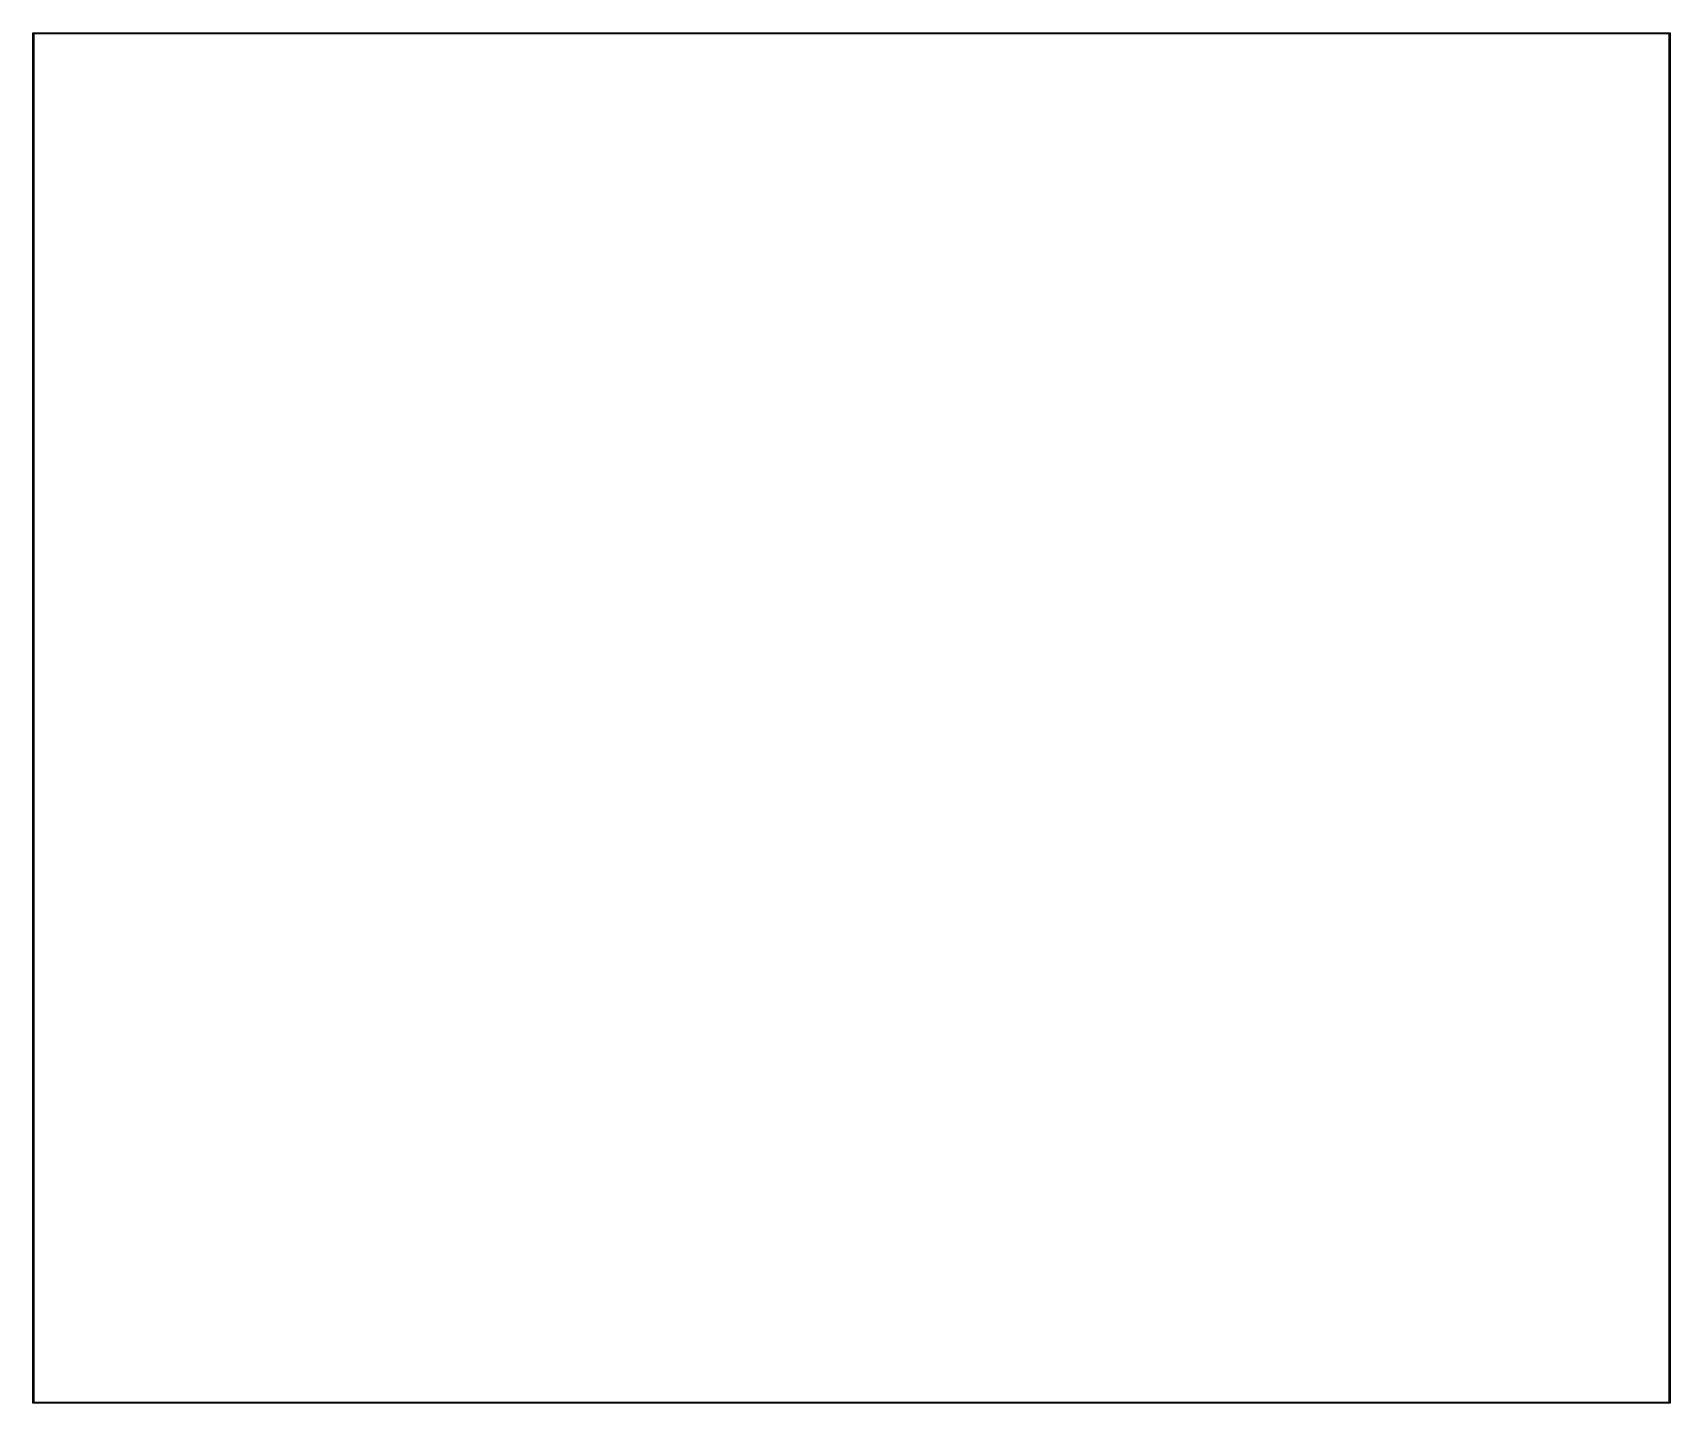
# Model space of a CAD drawing. Extents: x 29 to 170, y -147 to -29.
import ezdxf

# ---------------------------------------------------------------- set-up
doc = ezdxf.new("R2010")
doc.units = 0
doc.header["$MEASUREMENT"] = 0
doc.layers.add('BLACK', color=7, linetype='CONTINUOUS')

msp = doc.modelspace()

# ---------------------------------------------------------------- linework, layer by layer
at = {"layer": 'Black'}
for p, q in [((28.95, -29), (28.9508, -28.9957)), ((28.95, -30), (28.95, -29)), ((28.9508, -28.9913), (28.9523, -28.9872)), ((28.9508, -28.9957), (28.9508, -28.9913)), ((28.9523, -28.9872), (28.953, -28.9829)), ((28.953, -28.9829), (28.9552, -28.9791)), ((28.9552, -28.9791), (28.9567, -28.975)), ((28.9567, -28.975), (28.9595, -28.9716)), ((28.9595, -28.9716), (28.9617, -28.9679)), ((28.9617, -28.9679), (28.965, -28.965)), ((28.965, -28.965), (28.9679, -28.9617)), ((28.9679, -28.9617), (28.9716, -28.9595)), ((28.9716, -28.9595), (28.975, -28.9567)), ((28.975, -28.9567), (28.9791, -28.9552)), ((28.9791, -28.9552), (28.9829, -28.953)), ((28.9829, -28.953), (28.9872, -28.9523)), ((28.9872, -28.9523), (28.9913, -28.9508)), ((28.9913, -28.9508), (28.9957, -28.9508)), ((28.9957, -28.9508), (29, -28.95)), ((29, -28.95), (170, -28.95)), ((29.05, -29.05), (29.05, -30)), ((169.95, -29.05), (29.05, -29.05)), ((169.95, -30), (169.95, -29.05)), ((170, -28.95), (170.004, -28.9508)), ((170.004, -28.9508), (170.009, -28.9508)), ((170.009, -28.9508), (170.013, -28.9523)), ((170.013, -28.9523), (170.017, -28.953)), ((170.017, -28.953), (170.021, -28.9552)), ((170.021, -28.9552), (170.025, -28.9567)), ((170.025, -28.9567), (170.028, -28.9595)), ((170.028, -28.9595), (170.032, -28.9617)), ((170.032, -28.9617), (170.035, -28.965)), ((170.035, -28.965), (170.038, -28.9679)), ((170.038, -28.9679), (170.04, -28.9716)), ((170.04, -28.9716), (170.043, -28.975)), ((170.043, -28.975), (170.045, -28.9791)), ((170.045, -28.9791), (170.047, -28.9829)), ((170.047, -28.9829), (170.048, -28.9872)), ((170.048, -28.9872), (170.049, -28.9913)), ((170.049, -28.9913), (170.049, -28.9957)), ((170.049, -28.9957), (170.05, -29)), ((170.05, -29), (170.05, -30)), ((28.95, -147), (28.95, -30)), ((29.05, -30), (29.05, -146.95)), ((169.95, -146.95), (169.95, -30)), ((170.05, -30), (170.05, -147)), ((28.9508, -147.004), (28.95, -147)), ((28.9508, -147.009), (28.9508, -147.004)), ((28.9523, -147.013), (28.9508, -147.009)), ((28.953, -147.017), (28.9523, -147.013)), ((28.9552, -147.021), (28.953, -147.017)), ((28.9567, -147.025), (28.9552, -147.021)), ((28.9595, -147.028), (28.9567, -147.025)), ((28.9617, -147.032), (28.9595, -147.028)), ((28.965, -147.035), (28.9617, -147.032)), ((28.9679, -147.038), (28.965, -147.035)), ((28.9716, -147.04), (28.9679, -147.038)), ((28.975, -147.043), (28.9716, -147.04)), ((28.9791, -147.045), (28.975, -147.043)), ((28.9829, -147.047), (28.9791, -147.045)), ((28.9872, -147.048), (28.9829, -147.047)), ((28.9913, -147.049), (28.9872, -147.048)), ((28.9957, -147.049), (28.9913, -147.049)), ((29, -147.05), (28.9957, -147.049)), ((170, -147.05), (29, -147.05)), ((29.05, -146.95), (169.95, -146.95)), ((170.004, -147.049), (170, -147.05)), ((170.009, -147.049), (170.004, -147.049)), ((170.013, -147.048), (170.009, -147.049)), ((170.017, -147.047), (170.013, -147.048)), ((170.021, -147.045), (170.017, -147.047)), ((170.025, -147.043), (170.021, -147.045)), ((170.028, -147.04), (170.025, -147.043)), ((170.032, -147.038), (170.028, -147.04)), ((170.035, -147.035), (170.032, -147.038)), ((170.038, -147.032), (170.035, -147.035)), ((170.04, -147.028), (170.038, -147.032)), ((170.043, -147.025), (170.04, -147.028)), ((170.045, -147.021), (170.043, -147.025)), ((170.047, -147.017), (170.045, -147.021)), ((170.048, -147.013), (170.047, -147.017)), ((170.049, -147.009), (170.048, -147.013)), ((170.05, -147), (170.049, -147.004)), ((170.049, -147.004), (170.049, -147.009))]:
    msp.add_line(p, q, dxfattribs=at)

doc.saveas('drawing.dxf')
